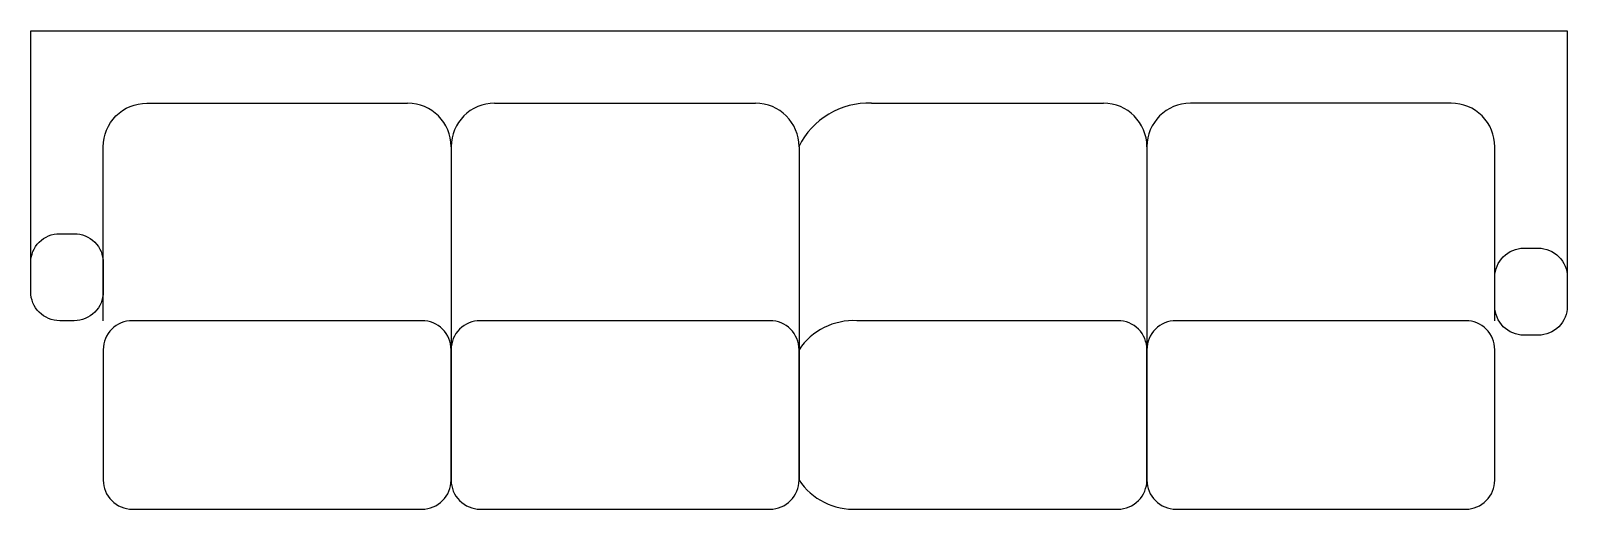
# Model space of a CAD drawing. Extents: x 93 to 2743, y 53 to 878.
import ezdxf

# ---------------------------------------------------------------- set-up
doc = ezdxf.new("R2010")
doc.units = 0
doc.layers.add('KADRBM', color=7, linetype='CONTINUOUS')

msp = doc.modelspace()

# ---------------------------------------------------------------- linework, layer by layer
at = {"layer": 'KADRBM'}
for points in [[(92.7, 452.9), (92.7, 877.9), (2742.7, 877.9), (2742.7, 427.9)], [(892.7, 752.9), (1342.7, 752.9)], [(1542.7, 752.9), (1942.7, 752.9)], [(817.7, 677.9), (817.7, 327.9)], [(1417.7, 677.9), (1417.7, 327.9)], [(2017.7, 677.9), (2017.7, 327.9)]]:
    msp.add_lwpolyline(points, dxfattribs=at)
for points in [[(217.7, 377.9), (217.7, 677.9, -0.414214), (292.7, 752.9), (742.7, 752.9)], [(2617.7, 377.9), (2617.7, 677.9, 0.414214), (2542.7, 752.9), (2092.7, 752.9)]]:
    msp.add_lwpolyline(points, format="xyb", dxfattribs=at)
for points in [[(217.7, 477.9), (217.7, 427.9, -0.414214), (167.7, 377.9), (142.7, 377.9, -0.414214), (92.7, 427.9), (92.7, 477.9, -0.414214), (142.7, 527.9), (167.7, 527.9, -0.414214)], [(2742.7, 452.9), (2742.7, 402.9, -0.414214), (2692.7, 352.9), (2667.7, 352.9, -0.414214), (2617.7, 402.9), (2617.7, 452.9, -0.414214), (2667.7, 502.9), (2692.7, 502.9, -0.414214)], [(217.7, 327.9), (217.7, 102.9, 0.414214), (267.7, 52.9), (767.7, 52.9, 0.414214), (817.7, 102.9), (817.7, 327.9, 0.414214), (767.7, 377.9), (267.7, 377.9, 0.414214)], [(817.7, 327.9), (817.7, 102.9, 0.414214), (867.7, 52.9), (1367.7, 52.9, 0.414214), (1417.7, 102.9), (1417.7, 327.9, 0.414214), (1367.7, 377.9), (867.7, 377.9, 0.414214)], [(1417.7, 327.9), (1417.7, 102.9, 0.261972), (1517.7, 52.9), (1967.7, 52.9, 0.414214), (2017.7, 102.9), (2017.7, 327.9, 0.414214), (1967.7, 377.9), (1517.7, 377.9, 0.261972)], [(2017.7, 327.9), (2017.7, 102.9, 0.414214), (2067.7, 52.9), (2567.7, 52.9, 0.414214), (2617.7, 102.9), (2617.7, 327.9, 0.414214), (2567.7, 377.9), (2067.7, 377.9, 0.414214)]]:
    msp.add_lwpolyline(points, format="xyb", close=True, dxfattribs=at)
for centre, radius, start, end in [((742.7, 677.9), 75, 0, 90), ((892.7, 677.9), 75, 90, 180), ((1342.7, 677.9), 75, 0, 90), ((1536.7, 621.1), 131.9, 87.4198, 154.5078), ((1942.7, 677.9), 75, 0, 90), ((2092.7, 677.9), 75, 90, 180)]:
    msp.add_arc(centre, radius, start, end, dxfattribs=at)

doc.saveas('drawing.dxf')
